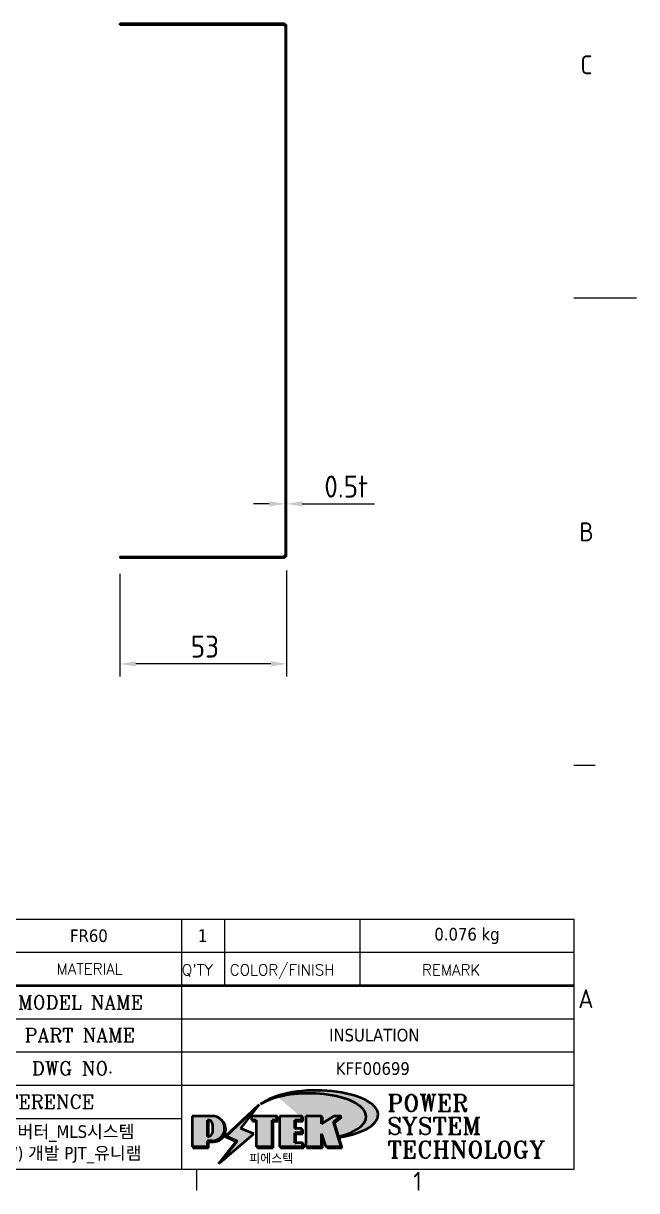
# Model space of a CAD drawing. Header units: millimetres. Extents: x 0 to 840, y 0 to 594.
# Drawn here: x 644.9 to 840, y 13.2 to 384.4 of the extents above; entities that cross this region are included whole.
import ezdxf
from ezdxf.enums import TextEntityAlignment as Align

# ---------------------------------------------------------------- set-up
doc = ezdxf.new("R2010")
doc.units = ezdxf.units.MM
doc.header["$LTSCALE"] = 2
doc.linetypes.add('DASHED', pattern=[0.2067, 0.1654, -0.0413])
doc.layers.get('0').update_dxf_attribs({"color": 3, "lineweight": 25})
for name, color, linetype, lineweight in [('가려진 것(ISO)', 2, 'DASHED', 18), ('가시적인 것(ISO)', 3, 'Continuous', 40), ('경계(ISO)', 7, 'Continuous', 25), ('제목(ISO)', 5, 'Continuous', 50), ('치수(ISO)', 2, 'Continuous', 25), ('해치(ISO)', 7, 'Continuous', 18)]:
    doc.layers.add(name, color=color, linetype=linetype, lineweight=lineweight)
doc.styles.add('HAN_291', font='')
doc.styles.add('HAN_370', font='', dxfattribs={"width": 2})
doc.styles.add('RC_284', font='ROMANC.shx')
doc.styles.add('RC_287', font='ROMANC.shx')
doc.styles.add('RC_292', font='ROMANC.shx')
doc.styles.add('ROMANT_294', font='romant.shx')
doc.styles.add('문자 텍스트_PSTEK_POSCO', font='isocp.shx')
doc.styles.add('치수 텍스트_PSTEK_POSCO', font='isocp.shx')
doc.styles.add('텍스트 스타일198', font='tahoma.ttf')
doc.styles.add('텍스트 스타일333', font='ROMANC.shx', dxfattribs={"width": 0.800000011920929})
doc.styles.get('HAN_291').set_extended_font_data('GulimChe')
doc.styles.get('HAN_370').set_extended_font_data('GulimChe')
doc.dimstyles.new('치수_PSTEK_POSCO', dxfattribs={"dimscale": 2, "dimtxt": 3.5, "dimasz": 2.5, "dimexe": 2, "dimexo": 2.5, "dimgap": 1, "dimtad": 1, "dimrnd": 1e-08, "dimdsep": 46, "dimtxsty": '치수 텍스트_PSTEK_POSCO', "dimcen": 0.09, "dimdle": 10, "dimclrd": 7, "dimclre": 7, "dimclrt": 2, "dimadec": 1, "dimazin": 2, "dimtfac": 1, "dimtmove": 0, "dimatfit": 3, "dimfxl": 0, "dimtolj": 1, "dimlwd": -1, "dimlwe": -1, "dimarcsym": 0})

# ---------------------------------------------------------------- blocks, each defined once
blk = doc.blocks.new('경계 Default Border')
at = {"layer": '경계(ISO)'}
for p, q in [((410, 74.25000190734863), (413.4000015258789, 74.25000190734863)), ((350, 10), (350, 6.599999666213989))]:
    blk.add_line(p, q, dxfattribs=at)
at = {"layer": '경계(ISO)', "flags": 128}
blk.add_lwpolyline([(420, 148.5000038146973), (410, 148.5000038146973)], dxfattribs=at)
at = {"layer": '경계(ISO)', "color": 2, "char_height": 3.00000011920929, "attachment_point": 7, "style": '문자 텍스트_PSTEK_POSCO'}
for s, insert in [('C', (411.0445395201643, 184.0963944559917)), ('B', (410.878270202895, 109.8463944559917)), ('A', (410.7144008173592, 35.61784856929444)), ('1', (384.4860661041481, 6.59999988079071))]:
    blk.add_mtext(s, dxfattribs=dict(at, insert=insert))
blk = doc.blocks.new('제목 블록 PSTEK')
for color, points in [(252, [(317.2195697678507, 17.0593801673321), (322.0326348870767, 21.62682475217465), (322.2781991042243, 21.94392121864296), (317.0471853425802, 16.97985676345368), (318.7512090904202, 16.1899260703855), (316.0018030350395, 12.71868385740789), (316.3356552234328, 13.00206718743325), (318.9235935156908, 16.2694494742633)]), (5, [(321.6183518841322, 17.4193704504104), (319.5281351041078, 18.24969419629727), (322.4505835294948, 22.02344462252142), (317.2195697678507, 17.0593801673321), (318.9235935156908, 16.2694494742633), (316.1741874603099, 12.79820726128571)]), (1, [(324.4839107253602, 19.60711530335299), (325.2419748254881, 19.60711530335299), (325.2419748254881, 20.25857663940324), (321.2266040451076, 20.25857663940324), (321.2266040451076, 19.60711530335299), (321.9846681452406, 19.60711530335299), (321.9846681452406, 15.3430047401139), (324.4839107253602, 15.3430047401139)]), (252, [(321.9846681452406, 19.60711530335299), (321.4042753185749, 19.60711530335299), (321.4042753185749, 19.45905590879572), (321.9846681452406, 19.45905590879572)]), (252, [(324.6615819988275, 19.45905590879572), (325.4196460989604, 19.45905590879572), (325.4196460989604, 20.11051724484596), (325.2419748254881, 20.11051724484596), (325.2419748254881, 19.60711530335299), (324.4839107253602, 19.60711530335299), (324.4839107253602, 15.3430047401139), (322.1623394187076, 15.3430047401139), (322.1623394187076, 15.19494534555726), (324.6615819988275, 15.19494534555726)]), (1, [(329.2277337269622, 20.25857663940324), (325.65654113025, 20.25857663940324), (325.65654113025, 15.3430047401139), (329.3580259941756, 15.3430047401139), (329.3580259941756, 15.9944660761648), (328.1137701654877, 15.9944660761648), (328.1137701654877, 17.56360607323003), (329.2277337269622, 17.56360607323003), (329.2277337269622, 18.25543873810179), (328.1137701654877, 18.25543873810179), (328.1137701654877, 19.60711530335299), (329.2277337269622, 19.60711530335299)]), (252, [(328.2914414389548, 19.45905590879572), (329.4054050004294, 19.45905590879572), (329.4054050004294, 20.11051724484596), (329.2277337269622, 20.11051724484596), (329.2277337269622, 19.60711530335299), (328.1137701654877, 19.60711530335299), (328.1137701654877, 18.25543873810179), (328.2914414389548, 18.25543873810179)]), (1, [(332.3312149849806, 20.25857663940324), (329.8592894925411, 20.25857663940324), (329.8592894925411, 15.3430047401139), (332.3312149849806, 15.3430047401139), (332.3312149849806, 17.4318630164523), (333.0701931098801, 15.3430047401139), (335.4855464857051, 15.3430047401139), (334.2514536401189, 19.30614745124769), (335.4379594596742, 20.25857663940324), (334.3071782107978, 20.25857663940324), (332.3312149849806, 18.99741471888304)]), (252, [(332.5088862584528, 20.1105172448466), (332.3312149849806, 20.1105172448466), (332.3312149849806, 18.99741471888368), (332.5088862584528, 19.11081371413894)]), (252, [(335.6156307331414, 20.11051724484596), (335.2535118015555, 20.11051724484596), (334.2514536401189, 19.30614745124769), (335.4855464857051, 15.3430047401139), (333.1954852176545, 15.3430047401139), (333.2478643833523, 15.19494534555726), (335.6632177591723, 15.19494534555726), (334.4291249135862, 19.15808805669106)]), (252, [(328.2914414389548, 17.41554667867274), (329.4054050004294, 17.41554667867274), (329.4054050004294, 18.10737934354514), (329.2277337269622, 18.10737934354514), (329.2277337269622, 17.56360607323003), (328.1137701654877, 17.56360607323003), (328.1137701654877, 15.9944660761648), (328.2914414389548, 15.9944660761648)]), (252, [(332.5088862584528, 16.92964231796647), (332.3312149849806, 17.43186301645164), (332.3312149849806, 15.3430047401139), (330.0369607660135, 15.3430047401139), (330.0369607660135, 15.19494534555726), (332.5088862584528, 15.19494534555726)]), (252, [(329.5356972676428, 15.8464066816075), (329.3580259941756, 15.8464066816075), (329.3580259941756, 15.3430047401139), (325.8342124037171, 15.3430047401139), (325.8342124037171, 15.19494534555726), (329.5356972676428, 15.19494534555726)])]:
    blk.add_hatch(color=color).paths.add_polyline_path(points)
h = blk.add_hatch(color=1)
edge = h.paths.add_edge_path(flags=0)
edge.add_line((314.2242174273352, 19.60711530335299), (314.2242174273352, 17.00126995915134))
edge.add_line((314.2242174273352, 17.00126995915134), (314.3485873187598, 17.00126995915134))
edge.add_arc((314.3485873187598, 17.6527312952023), 0.6514613360509371, 270, 360)
edge.add_line((315.0000486548106, 17.6527312952023), (315.0000486548106, 18.95565396730211))
edge.add_arc((314.3485873187598, 18.95565396730212), 0.6514613360508712, 0, 90)
edge.add_line((314.3485873187598, 19.60711530335299), (314.2242174273352, 19.60711530335299))
edge = h.paths.add_edge_path()
edge.add_arc((314.9847713324306, 18.28938669179658), 1.969189947606664, 269.9999999999959, 450)
edge.add_line((314.9847713324306, 20.25857663940318), (311.7664314776902, 20.25857663940324))
edge.add_line((311.7664314776902, 20.25857663940324), (311.7664314776902, 15.3430047401139))
edge.add_line((311.7664314776902, 15.3430047401139), (314.2242174273352, 15.3430047401139))
edge.add_line((314.2242174273352, 15.3430047401139), (314.2242174273352, 16.32019674418991))
edge.add_line((314.2242174273352, 16.32019674418991), (314.9847713324307, 16.32019674418991))
h = blk.add_hatch(color=252)
edge = h.paths.add_edge_path()
edge.add_arc((314.9847713324309, 18.28938669179657), 1.969189947606666, 270, 406.8278729790604)
edge.add_arc((315.1624426058984, 18.1413272972396), 1.969189947606962, -90, 53.560984836317004, ccw=False)
edge.add_line((315.1624426058984, 16.17213734963263), (314.4018887008024, 16.17213734963263))
edge.add_line((314.4018887008024, 16.17213734963263), (314.4018887008024, 15.19494534555726))
edge.add_line((314.4018887008024, 15.19494534555726), (311.9441027511573, 15.19494534555726))
edge.add_line((311.9441027511573, 15.19494534555726), (311.9441027511573, 15.3430047401139))
edge.add_line((311.9441027511573, 15.3430047401139), (314.2242174273352, 15.3430047401139))
edge.add_line((314.2242174273352, 15.3430047401139), (314.2242174273352, 16.32019674418991))
edge.add_line((314.2242174273352, 16.32019674418991), (314.9847713324309, 16.32019674418991))
h = blk.add_hatch(color=252)
edge = h.paths.add_edge_path()
edge.add_line((314.4018887008024, 19.45905590879572), (314.5262585922315, 19.45905590879572))
edge.add_arc((314.5262585922314, 18.80759457274939), 0.6514613360463194, 60.4189348879147, 90.00000000000318, ccw=False)
edge.add_arc((314.3485873187602, 18.95565396730057), 0.6514613360524251, 39.96992292766206, 90.00000000009999)
edge.add_line((314.3485873187591, 19.60711530335307), (314.2242174273352, 19.60711530335298))
edge.add_line((314.2242174273352, 19.60711530335299), (314.2242174273352, 17.00126995915134))
edge.add_line((314.2242174273352, 17.00126995915134), (314.3485873187591, 17.00126995915134))
edge.add_arc((314.3485873187568, 17.652731295233), 0.6514613360816299, 270.0000000002, 274.6930825552478)
edge.add_line((314.4018887008024, 17.0034541317032), (314.4018887008024, 19.45905590879572))
at = {"layer": '해치(ISO)'}
h = blk.add_hatch(color=140, dxfattribs=at)
edge = h.paths.add_edge_path()
edge.add_ellipse((330.3660919371412, 20.15576403068321), major_axis=(9.100907360794343, 0), ratio=0.4069904968023172, start_angle=301.3098473703837, end_angle=507.7436900681698)
edge.add_ellipse((331.5340919371412, 20.4634168429492), major_axis=(-9.82350664112931, 0), ratio=0.3942600559756514, start_angle=111.51207141178469, end_angle=334.47025347086895, ccw=False)
edge.add_line((335.1363447531188, 16.8601935978785), (335.0955236905705, 16.99119398620872))
at = {"color": 180}
for p, q in [((182.475792979055, 11.79100474011392), (182.4757929790549, 51.56524660363496)), ((182.4757929790549, 51.56524660363496), (372.4757929537551, 51.56524660363496)), ((189.2651435055721, 51.56524660363496), (189.2651435055722, 41.00524660363494)), ((215.2152739891528, 41.00524660363494), (215.2152739891528, 51.56524660363496)), ((280.8758854511282, 51.56524660363496), (280.8758854511282, 41.00524660363494)), ((310.0881549537552, 51.56524660363496), (310.0881549537553, 41.00524660363494)), ((316.9044520275131, 51.56524660363496), (316.9044520275127, 41.00524660363494)), ((338.4566026226726, 51.56524660363496), (338.4566026226727, 41.00524660363494)), ((372.4757929537551, 51.56524660363496), (372.4757929537551, 11.79100474011389)), ((182.475792979055, 46.2852466036349), (372.4757929537551, 46.28524660363492)), ((182.475792979055, 41.00524660363493), (206.451475290024, 41.00524660363493)), ((222.9401812389276, 11.79100474011392), (222.9401812389276, 41.00524660363494)), ((239.4288871878316, 11.79100474011392), (239.4288871878316, 41.00524660363494)), ((255.9175931367356, 11.79100474011392), (255.9175931367356, 41.00524660363494)), ((268.6918866058747, 41.00524660363494), (268.6918866058747, 30.44524660363498)), ((280.8758854511282, 41.00524660363494), (280.8758854511282, 25.16524660363502)), ((310.088154953755, 41.00524660363494), (310.088154953755, 11.79100474011392)), ((182.475792979055, 35.72524660363497), (206.451475290024, 35.72524660363497)), ((198.8621818849491, 12.02524660363491), (198.8621818849491, 35.72524660363497)), ((206.451475290024, 35.72524660363497), (372.4757929537551, 35.72524660363497)), ((182.475792979055, 31.77524660363492), (206.451475290024, 31.77524660363492)), ((255.917593136736, 30.44524660363498), (372.4757929537552, 30.44524660363501)), ((182.475792979055, 27.82524660363487), (206.451475290024, 27.82524660363487)), ((255.9175931367359, 25.16524660363502), (372.4757929537552, 25.165246603635)), ((268.6918866058744, 25.16524660363502), (268.6918866058744, 11.79100474011392)), ((182.475792979055, 23.87524660363505), (206.451475290024, 23.87524660363505)), ((182.475792979055, 19.92524660363478), (206.451475290024, 19.92524660363478)), ((255.9175931367359, 19.88524660363481), (310.0881549537553, 19.88524660363481)), ((206.451475290024, 16.74100474011396), (255.9175931367359, 16.74100474011396)), ((182.475792979055, 15.97524660363496), (206.451475290024, 15.97524660363496)), ((182.475792979055, 11.79100474011392), (372.4757929537551, 11.79100474011389))]:
    blk.add_line(p, q, dxfattribs=at)
at = {"color": 7, "lineweight": 50}
for p, q in [((206.4514752900237, 11.79100474011392), (206.4514752900237, 41.00524660363494)), ((206.451475290024, 41.00524660363494), (372.4757929537551, 41.00524660363496))]:
    blk.add_line(p, q, dxfattribs=at)
at = {"color": 7}
for p, q in [((322.2781991042243, 21.94392121864296), (317.0471853425802, 16.97985676345368)), ((322.4505835294948, 22.02344462252142), (317.2195697678507, 17.0593801673321)), ((317.2195697678507, 17.0593801673321), (322.0326348870767, 21.62682475217465)), ((319.5281351041078, 18.24969419629727), (322.4505835294948, 22.02344462252142)), ((322.0326348870767, 21.62682475217465), (322.2781991042243, 21.94392121864296)), ((311.7664314776902, 20.25900474011391), (311.7664314776902, 15.34300474011391)), ((314.9847713324309, 20.25857663940324), (311.7664314776902, 20.25857663940324)), ((314.9847713324309, 20.25857663940324), (311.7664314776902, 20.25857663940324)), ((311.7664314776902, 20.25857663940324), (311.7664314776902, 15.3430047401139)), ((314.2242174273352, 17.00126995915134), (314.2242174273352, 19.60711530335299)), ((314.2242174273352, 19.60711530335299), (314.3485873187591, 19.60711530335299)), ((314.3485873187591, 19.60711530335299), (314.2242174273352, 19.60711530335299)), ((314.2242174273352, 19.60711530335299), (314.2242174273352, 17.00126995915134)), ((314.2242174273352, 17.00126995915134), (314.2242174273352, 19.60711530335299)), ((314.2242174273352, 19.60711530335299), (314.3485873187591, 19.60711530335299)), ((314.4018887008024, 19.45905590879572), (314.5262585922314, 19.45905590879572)), ((314.4018887008024, 17.0034541317032), (314.4018887008024, 19.45905590879572)), ((315.0000486548106, 18.95565396730275), (315.0000486548106, 17.65273129520161)), ((315.0000486548106, 18.95565396730275), (315.0000486548106, 17.65273129520161)), ((325.2419748254881, 20.25857663940324), (321.2266040451076, 20.25857663940324)), ((321.2266040451076, 20.25857663940324), (321.2266040451076, 19.60711530335299)), ((325.2419748254881, 20.25857663940324), (321.2266040451076, 20.25857663940324)), ((321.2266040451076, 20.25857663940324), (321.2266040451076, 19.60711530335299)), ((321.2266040451076, 19.60711530335299), (321.9846681452406, 19.60711530335299)), ((321.2266040451076, 19.60711530335299), (321.9846681452406, 19.60711530335299)), ((321.4042753185749, 19.60711530335299), (321.4042753185749, 19.45905590879572)), ((321.9846681452406, 19.60711530335299), (321.4042753185749, 19.60711530335299)), ((321.4042753185749, 19.45905590879572), (321.9846681452406, 19.45905590879572)), ((321.9846681452406, 19.60711530335299), (321.9846681452406, 15.3430047401139)), ((321.9846681452406, 19.45905590879572), (321.9846681452406, 19.60711530335299)), ((321.9846681452406, 19.60711530335299), (321.9846681452406, 15.3430047401139)), ((324.4839107253602, 19.60711530335299), (325.2419748254881, 19.60711530335299)), ((324.4839107253602, 15.3430047401139), (324.4839107253602, 19.60711530335299)), ((325.2419748254881, 19.60711530335299), (324.4839107253602, 19.60711530335299)), ((324.4839107253602, 19.60711530335299), (324.4839107253602, 15.3430047401139)), ((324.4839107253602, 19.60711530335299), (325.2419748254881, 19.60711530335299)), ((324.4839107253602, 15.3430047401139), (324.4839107253602, 19.60711530335299)), ((324.6615819988275, 19.45905590879572), (325.4196460989604, 19.45905590879572)), ((324.6615819988275, 15.19494534555726), (324.6615819988275, 19.45905590879572)), ((325.2419748254881, 19.60711530335299), (325.2419748254881, 20.25857663940324)), ((325.2419748254881, 19.60711530335299), (325.2419748254881, 20.25857663940324)), ((325.4196460989604, 20.11051724484596), (325.2419748254881, 20.11051724484596)), ((325.2419748254881, 20.11051724484596), (325.2419748254881, 19.60711530335299)), ((325.4196460989604, 19.45905590879572), (325.4196460989604, 20.11051724484596)), ((329.2277337269622, 20.25857663940324), (325.65654113025, 20.25857663940324)), ((325.65654113025, 20.25857663940324), (325.65654113025, 15.3430047401139)), ((325.65654113025, 20.25857663940324), (325.65654113025, 15.3430047401139)), ((329.2277337269622, 20.25857663940324), (325.65654113025, 20.25857663940324)), ((328.1137701654877, 18.25543873810179), (328.1137701654877, 19.60711530335299)), ((328.1137701654877, 19.60711530335299), (329.2277337269622, 19.60711530335299)), ((329.2277337269622, 19.60711530335299), (328.1137701654877, 19.60711530335299)), ((328.1137701654877, 19.60711530335299), (328.1137701654877, 18.25543873810179)), ((328.1137701654877, 18.25543873810179), (328.1137701654877, 19.60711530335299)), ((328.1137701654877, 19.60711530335299), (329.2277337269622, 19.60711530335299)), ((328.2914414389548, 18.25543873810179), (328.2914414389548, 19.45905590879572)), ((328.2914414389548, 19.45905590879572), (329.4054050004294, 19.45905590879572)), ((329.2277337269622, 19.60711530335299), (329.2277337269622, 20.25857663940324)), ((329.2277337269622, 19.60711530335299), (329.2277337269622, 20.25857663940324)), ((329.4054050004294, 20.11051724484596), (329.2277337269622, 20.11051724484596)), ((329.2277337269622, 20.11051724484596), (329.2277337269622, 19.60711530335299)), ((329.4054050004294, 19.45905590879572), (329.4054050004294, 20.11051724484596)), ((332.3312149849806, 20.25857663940324), (329.8592894925411, 20.25857663940324)), ((329.8592894925411, 20.25857663940324), (329.8592894925411, 15.3430047401139)), ((329.8592894925411, 20.25857663940324), (329.8592894925411, 15.3430047401139)), ((332.3312149849806, 20.25857663940324), (329.8592894925411, 20.25857663940324)), ((334.3071782107978, 20.25857663940324), (332.3312149849806, 18.99741471888304)), ((332.3312149849806, 18.99741471888304), (332.3312149849806, 20.25857663940324)), ((334.3071782107978, 20.25857663940324), (332.3312149849806, 18.99741471888304)), ((332.3312149849806, 18.99741471888304), (332.3312149849806, 20.25857663940324)), ((332.5088862584528, 20.1105172448466), (332.3312149849806, 20.1105172448466)), ((332.3312149849806, 20.1105172448466), (332.3312149849806, 18.99741471888368)), ((332.3312149849806, 18.99741471888368), (332.5088862584528, 19.11081371413894)), ((332.5088862584528, 19.11081371413894), (332.5088862584528, 20.1105172448466)), ((334.2514536401189, 19.30614745124769), (335.4379594596742, 20.25857663940324)), ((334.2514536401189, 19.30614745124769), (335.4379594596742, 20.25857663940324)), ((335.2535118015555, 20.11051724484596), (334.2514536401189, 19.30614745124769)), ((335.4855464857051, 15.3430047401139), (334.2514536401189, 19.30614745124769)), ((334.2514536401189, 19.30614745124769), (335.4855464857051, 15.3430047401139)), ((335.4855464857051, 15.3430047401139), (334.2514536401189, 19.30614745124769)), ((335.4379594596742, 20.25857663940324), (334.3071782107978, 20.25857663940324)), ((335.4379594596742, 20.25857663940324), (334.3071782107978, 20.25857663940324)), ((334.4291249135862, 19.15808805669104), (335.6156307331414, 20.11051724484596)), ((335.6632177591723, 15.19494534555726), (334.4291249135862, 19.15808805669104)), ((335.6156307331414, 20.11051724484596), (335.2535118015555, 20.11051724484596)), ((314.3485873187591, 17.00126995915134), (314.2242174273352, 17.00126995915134)), ((314.2242174273352, 17.00126995915134), (314.3485873187591, 17.00126995915134)), ((314.3485873187591, 17.00126995915134), (314.2242174273352, 17.00126995915134)), ((316.1741874603099, 12.79820726128571), (321.6183518841322, 17.4193704504104)), ((317.0471853425802, 16.97985676345368), (318.7512090904202, 16.1899260703855)), ((318.9235935156908, 16.2694494742633), (317.2195697678507, 17.0593801673321)), ((317.2195697678507, 17.0593801673321), (318.9235935156908, 16.2694494742633)), ((321.6183518841322, 17.4193704504104), (319.5281351041078, 18.24969419629727)), ((329.2277337269622, 18.25543873810179), (328.1137701654877, 18.25543873810179)), ((328.1137701654877, 18.25543873810179), (328.2914414389548, 18.25543873810179)), ((329.2277337269622, 18.25543873810179), (328.1137701654877, 18.25543873810179)), ((328.1137701654877, 17.56360607323003), (329.2277337269622, 17.56360607323003)), ((328.1137701654877, 15.9944660761648), (328.1137701654877, 17.56360607323003)), ((329.2277337269622, 17.56360607323003), (328.1137701654877, 17.56360607323003)), ((328.1137701654877, 17.56360607323003), (328.1137701654877, 15.9944660761648)), ((328.1137701654877, 17.56360607323003), (329.2277337269622, 17.56360607323003)), ((328.1137701654877, 15.9944660761648), (328.1137701654877, 17.56360607323003)), ((328.2914414389548, 15.9944660761648), (328.2914414389548, 17.41554667867274)), ((328.2914414389548, 17.41554667867274), (329.4054050004294, 17.41554667867274)), ((329.2277337269622, 17.56360607323003), (329.2277337269622, 18.25543873810179)), ((329.2277337269622, 17.56360607323003), (329.2277337269622, 18.25543873810179)), ((329.4054050004294, 18.10737934354514), (329.2277337269622, 18.10737934354514)), ((329.2277337269622, 18.10737934354514), (329.2277337269622, 17.56360607323003)), ((329.4054050004294, 17.41554667867274), (329.4054050004294, 18.10737934354514)), ((332.3312149849806, 17.4318630164523), (333.0701931098801, 15.3430047401139)), ((332.3312149849806, 15.3430047401139), (332.3312149849806, 17.4318630164523)), ((332.5088862584528, 16.92964231796647), (332.3312149849806, 17.43186301645164)), ((332.3312149849806, 17.43186301645164), (332.3312149849806, 15.3430047401139)), ((332.3312149849806, 17.4318630164523), (333.0701931098801, 15.3430047401139)), ((332.3312149849806, 15.3430047401139), (332.3312149849806, 17.4318630164523)), ((332.5088862584528, 15.19494534555726), (332.5088862584528, 16.92964231796647)), ((345.0447381189468, 17.50375595811051), (344.9867755289346, 17.689895936919)), ((311.7664314776902, 15.3430047401139), (314.2242174273352, 15.3430047401139)), ((311.7664314776902, 15.3430047401139), (314.2242174273352, 15.3430047401139)), ((314.2242174273352, 15.3430047401139), (311.9441027511573, 15.3430047401139)), ((311.9441027511573, 15.3430047401139), (311.9441027511573, 15.19494534555726)), ((311.9441027511573, 15.19494534555726), (314.4018887008024, 15.19494534555726)), ((314.2242174273352, 16.32019674418991), (314.9847713324309, 16.32019674418991)), ((314.2242174273352, 15.3430047401139), (314.2242174273352, 16.32019674418991)), ((314.9847713324309, 16.32019674418991), (314.2242174273352, 16.32019674418991)), ((314.2242174273352, 16.32019674418991), (314.2242174273352, 15.3430047401139)), ((314.2242174273352, 16.32019674418991), (314.9847713324309, 16.32019674418991)), ((314.2242174273352, 15.3430047401139), (314.2242174273352, 16.32019674418991)), ((314.4018887008024, 16.17213734963263), (315.162442605898, 16.17213734963263)), ((314.4018887008024, 15.19494534555726), (314.4018887008024, 16.17213734963263)), ((318.7512090904202, 16.1899260703855), (316.0018030350395, 12.71868385740789)), ((318.9235935156908, 16.2694494742633), (316.1741874603099, 12.79820726128571)), ((316.3356552234328, 13.00206718743325), (318.9235935156908, 16.2694494742633)), ((321.9846681452406, 15.3430047401139), (324.4839107253602, 15.3430047401139)), ((321.9846681452406, 15.3430047401139), (324.4839107253602, 15.3430047401139)), ((324.4839107253602, 15.3430047401139), (322.1623394187076, 15.3430047401139)), ((322.1623394187076, 15.3430047401139), (322.1623394187076, 15.19494534555726)), ((322.1623394187076, 15.19494534555726), (324.6615819988275, 15.19494534555726)), ((325.65654113025, 15.3430047401139), (329.3580259941756, 15.3430047401139)), ((325.65654113025, 15.3430047401139), (329.3580259941756, 15.3430047401139)), ((329.3580259941756, 15.3430047401139), (325.8342124037171, 15.3430047401139)), ((325.8342124037171, 15.3430047401139), (325.8342124037171, 15.19494534555726)), ((325.8342124037171, 15.19494534555726), (329.5356972676428, 15.19494534555726)), ((329.3580259941756, 15.9944660761648), (328.1137701654877, 15.9944660761648)), ((328.1137701654877, 15.9944660761648), (328.2914414389548, 15.9944660761648)), ((329.3580259941756, 15.9944660761648), (328.1137701654877, 15.9944660761648)), ((329.3580259941756, 15.3430047401139), (329.3580259941756, 15.9944660761648)), ((329.3580259941756, 15.3430047401139), (329.3580259941756, 15.9944660761648)), ((329.5356972676428, 15.8464066816075), (329.3580259941756, 15.8464066816075)), ((329.3580259941756, 15.8464066816075), (329.3580259941756, 15.3430047401139)), ((329.5356972676428, 15.19494534555726), (329.5356972676428, 15.8464066816075)), ((329.8592894925411, 15.3430047401139), (332.3312149849806, 15.3430047401139)), ((329.8592894925411, 15.3430047401139), (332.3312149849806, 15.3430047401139)), ((332.3312149849806, 15.3430047401139), (330.0369607660135, 15.3430047401139)), ((330.0369607660135, 15.3430047401139), (330.0369607660135, 15.19494534555726)), ((330.0369607660135, 15.19494534555726), (332.5088862584528, 15.19494534555726)), ((333.0701931098801, 15.3430047401139), (335.4855464857051, 15.3430047401139)), ((333.0701931098801, 15.3430047401139), (335.4855464857051, 15.3430047401139)), ((335.4855464857051, 15.3430047401139), (333.1954852176545, 15.3430047401139)), ((333.1954852176545, 15.3430047401139), (333.2478643833523, 15.19494534555726)), ((333.2478643833523, 15.19494534555726), (335.6632177591723, 15.19494534555726)), ((316.0018030350395, 12.71868385740789), (316.3356552234328, 13.00206718743325))]:
    blk.add_line(p, q, dxfattribs=at)
at = {"color": 5}
for p, q in [((322.4505835294948, 22.02344462252142), (317.2195697678507, 17.0593801673321)), ((319.5281351041078, 18.24969419629727), (322.4505835294948, 22.02344462252142)), ((316.1741874603099, 12.79820726128571), (321.6183518841322, 17.4193704504104)), ((317.2195697678507, 17.0593801673321), (318.9235935156908, 16.2694494742633)), ((321.6183518841322, 17.4193704504104), (319.5281351041078, 18.24969419629727)), ((318.9235935156908, 16.2694494742633), (316.1741874603099, 12.79820726128571))]:
    blk.add_line(p, q, dxfattribs=at)
at = {"color": 1}
for p, q in [((314.9847713324309, 20.25857663940324), (311.7664314776902, 20.25857663940324)), ((311.7664314776902, 20.25857663940324), (311.7664314776902, 15.3430047401139)), ((314.2242174273352, 17.00126995915134), (314.2242174273352, 19.60711530335299)), ((314.2242174273352, 19.60711530335299), (314.3485873187591, 19.60711530335299)), ((315.0000486548106, 18.95565396730275), (315.0000486548106, 17.65273129520161)), ((325.2419748254881, 20.25857663940324), (321.2266040451076, 20.25857663940324)), ((321.2266040451076, 20.25857663940324), (321.2266040451076, 19.60711530335299)), ((321.2266040451076, 19.60711530335299), (321.9846681452406, 19.60711530335299)), ((321.9846681452406, 19.60711530335299), (321.9846681452406, 15.3430047401139)), ((324.4839107253602, 19.60711530335299), (325.2419748254881, 19.60711530335299)), ((324.4839107253602, 15.3430047401139), (324.4839107253602, 19.60711530335299)), ((325.2419748254881, 19.60711530335299), (325.2419748254881, 20.25857663940324)), ((329.2277337269622, 20.25857663940324), (325.65654113025, 20.25857663940324)), ((325.65654113025, 20.25857663940324), (325.65654113025, 15.3430047401139)), ((328.1137701654877, 18.25543873810179), (328.1137701654877, 19.60711530335299)), ((328.1137701654877, 19.60711530335299), (329.2277337269622, 19.60711530335299)), ((329.2277337269622, 19.60711530335299), (329.2277337269622, 20.25857663940324)), ((332.3312149849806, 20.25857663940324), (329.8592894925411, 20.25857663940324)), ((329.8592894925411, 20.25857663940324), (329.8592894925411, 15.3430047401139)), ((334.3071782107978, 20.25857663940324), (332.3312149849806, 18.99741471888304)), ((332.3312149849806, 18.99741471888304), (332.3312149849806, 20.25857663940324)), ((334.2514536401189, 19.30614745124769), (335.4379594596742, 20.25857663940324)), ((335.4855464857051, 15.3430047401139), (334.2514536401189, 19.30614745124769)), ((335.4379594596742, 20.25857663940324), (334.3071782107978, 20.25857663940324)), ((314.3485873187591, 17.00126995915134), (314.2242174273352, 17.00126995915134)), ((329.2277337269622, 18.25543873810179), (328.1137701654877, 18.25543873810179)), ((328.1137701654877, 17.56360607323003), (329.2277337269622, 17.56360607323003)), ((328.1137701654877, 15.9944660761648), (328.1137701654877, 17.56360607323003)), ((329.2277337269622, 17.56360607323003), (329.2277337269622, 18.25543873810179)), ((332.3312149849806, 17.4318630164523), (333.0701931098801, 15.3430047401139)), ((332.3312149849806, 15.3430047401139), (332.3312149849806, 17.4318630164523)), ((311.7664314776902, 15.3430047401139), (314.2242174273352, 15.3430047401139)), ((314.2242174273352, 16.32019674418991), (314.9847713324309, 16.32019674418991)), ((314.2242174273352, 15.3430047401139), (314.2242174273352, 16.32019674418991)), ((321.9846681452406, 15.3430047401139), (324.4839107253602, 15.3430047401139)), ((325.65654113025, 15.3430047401139), (329.3580259941756, 15.3430047401139)), ((329.3580259941756, 15.9944660761648), (328.1137701654877, 15.9944660761648)), ((329.3580259941756, 15.3430047401139), (329.3580259941756, 15.9944660761648)), ((329.8592894925411, 15.3430047401139), (332.3312149849806, 15.3430047401139)), ((333.0701931098801, 15.3430047401139), (335.4855464857051, 15.3430047401139))]:
    blk.add_line(p, q, dxfattribs=at)
at = {"color": 7}
for centre, radius, start, end in [((314.3485873187598, 18.95565396730211), 0.6514613360508712, 0, 90), ((314.3485873187602, 18.95565396730057), 0.6514613360524251, 39.96992292766117, 90), ((314.3485873187598, 18.95565396730212), 0.6514613360508712, 0, 90), ((314.5262585922314, 18.80759457274939), 0.6514613360463193, 60.41893488791137, 90), ((314.9847713324309, 18.28938669179658), 1.969189947606665, 270, 90), ((314.9847713324309, 18.28938669179658), 1.969189947606665, 270, 90), ((314.9847713324307, 18.2893866917965), 1.969189947606594, 270, 46.82787297909833), ((315.1624426058984, 18.1413272972396), 1.969189947606961, 270, 53.56098483636067), ((314.3485873187597, 17.65273129520228), 0.6514613360509381, 270, 0), ((314.3485873187598, 17.6527312952023), 0.6514613360509381, 270, 0), ((314.3485873187568, 17.652731295233), 0.6514613360816299, 270, 274.6930825552478)]:
    blk.add_arc(centre, radius, start, end, dxfattribs=at)
at = {"color": 1}
for centre, radius, start, end in [((314.3485873187598, 18.95565396730211), 0.6514613360508712, 0, 90), ((314.9847713324309, 18.28938669179657), 1.969189947606665, 270, 90), ((314.3485873187598, 17.6527312952023), 0.6514613360509381, 270, 0)]:
    blk.add_arc(centre, radius, start, end, dxfattribs=at)
at = {"layer": '제목(ISO)', "lineweight": 18}
blk.add_line((182.475792979055, 35.72500474011393), (182.475792979055, 11.79100474011392), dxfattribs=at)
at = {"layer": '제목(ISO)'}
for p, q in [((322.2781991042243, 21.94392121864296), (317.0471853425802, 16.97985676345368)), ((322.4505835294948, 22.02344462252142), (317.2195697678507, 17.0593801673321)), ((317.2195697678507, 17.0593801673321), (322.0326348870767, 21.62682475217465)), ((319.5281351041078, 18.24969419629727), (322.4505835294948, 22.02344462252142)), ((322.0326348870767, 21.62682475217465), (322.2781991042243, 21.94392121864296)), ((314.9847713324306, 20.25857663940324), (311.7664314776902, 20.25857663940324)), ((311.7664314776902, 20.25857663940324), (311.7664314776902, 15.3430047401139)), ((314.2242174273352, 17.00126995915134), (314.2242174273352, 19.60711530335299)), ((314.2242174273352, 19.60711530335299), (314.3485873187598, 19.60711530335299)), ((314.3485873187591, 19.60711530335299), (314.2242174273352, 19.60711530335299)), ((314.2242174273352, 19.60711530335299), (314.2242174273352, 17.00126995915134)), ((314.4018887008024, 19.45905590879572), (314.5262585922314, 19.45905590879572)), ((314.4018887008024, 17.0034541317032), (314.4018887008024, 19.45905590879572)), ((315.0000486548106, 18.95565396730211), (315.0000486548106, 17.6527312952023)), ((325.2419748254881, 20.25857663940324), (321.2266040451076, 20.25857663940324)), ((321.2266040451076, 20.25857663940324), (321.2266040451076, 19.60711530335299)), ((321.2266040451076, 19.60711530335299), (321.9846681452406, 19.60711530335299)), ((321.9846681452406, 19.60711530335299), (321.4042753185749, 19.60711530335299)), ((321.4042753185749, 19.60711530335299), (321.4042753185749, 19.45905590879572)), ((321.4042753185749, 19.45905590879572), (321.9846681452406, 19.45905590879572)), ((321.9846681452406, 19.60711530335299), (321.9846681452406, 15.3430047401139)), ((321.9846681452406, 19.45905590879572), (321.9846681452406, 19.60711530335299)), ((324.4839107253602, 19.60711530335299), (325.2419748254881, 19.60711530335299)), ((324.4839107253602, 15.3430047401139), (324.4839107253602, 19.60711530335299)), ((325.2419748254881, 19.60711530335299), (324.4839107253602, 19.60711530335299)), ((324.4839107253602, 19.60711530335299), (324.4839107253602, 15.3430047401139)), ((324.6615819988275, 19.45905590879572), (325.4196460989604, 19.45905590879572)), ((324.6615819988275, 15.19494534555726), (324.6615819988275, 19.45905590879572)), ((325.2419748254881, 19.60711530335299), (325.2419748254881, 20.25857663940324)), ((325.4196460989604, 20.11051724484596), (325.2419748254881, 20.11051724484596)), ((325.2419748254881, 20.11051724484596), (325.2419748254881, 19.60711530335299)), ((325.4196460989604, 19.45905590879572), (325.4196460989604, 20.11051724484596)), ((329.2277337269622, 20.25857663940324), (325.65654113025, 20.25857663940324)), ((325.65654113025, 20.25857663940324), (325.65654113025, 15.3430047401139)), ((328.1137701654877, 18.25543873810179), (328.1137701654877, 19.60711530335299)), ((328.1137701654877, 19.60711530335299), (329.2277337269622, 19.60711530335299)), ((329.2277337269622, 19.60711530335299), (328.1137701654877, 19.60711530335299)), ((328.1137701654877, 19.60711530335299), (328.1137701654877, 18.25543873810179)), ((328.2914414389548, 19.45905590879572), (329.4054050004294, 19.45905590879572)), ((328.2914414389548, 18.25543873810179), (328.2914414389548, 19.45905590879572)), ((329.2277337269622, 19.60711530335299), (329.2277337269622, 20.25857663940324)), ((329.4054050004294, 20.11051724484596), (329.2277337269622, 20.11051724484596)), ((329.2277337269622, 20.11051724484596), (329.2277337269622, 19.60711530335299)), ((329.4054050004294, 19.45905590879572), (329.4054050004294, 20.11051724484596)), ((332.3312149849806, 20.25857663940324), (329.8592894925411, 20.25857663940324)), ((329.8592894925411, 20.25857663940324), (329.8592894925411, 15.3430047401139)), ((334.3071782107978, 20.25857663940324), (332.3312149849806, 18.99741471888304)), ((332.3312149849806, 18.99741471888304), (332.3312149849806, 20.25857663940324)), ((332.5088862584528, 20.1105172448466), (332.3312149849806, 20.1105172448466)), ((332.3312149849806, 20.1105172448466), (332.3312149849806, 18.99741471888368)), ((332.3312149849806, 18.99741471888368), (332.5088862584528, 19.11081371413894)), ((332.5088862584528, 19.11081371413894), (332.5088862584528, 20.1105172448466)), ((334.2514536401189, 19.30614745124769), (335.4379594596742, 20.25857663940324)), ((335.2535118015555, 20.11051724484596), (334.2514536401189, 19.30614745124769)), ((335.4855464857051, 15.3430047401139), (334.2514536401189, 19.30614745124769)), ((334.2514536401189, 19.30614745124769), (335.4855464857051, 15.3430047401139)), ((335.4379594596742, 20.25857663940324), (334.3071782107978, 20.25857663940324)), ((334.4291249135862, 19.15808805669106), (335.6156307331414, 20.11051724484596)), ((335.6632177591723, 15.19494534555726), (334.4291249135862, 19.15808805669106)), ((335.6156307331414, 20.11051724484596), (335.2535118015555, 20.11051724484596)), ((314.3485873187598, 17.00126995915134), (314.2242174273352, 17.00126995915134)), ((314.2242174273352, 17.00126995915134), (314.3485873187591, 17.00126995915134)), ((316.1741874603099, 12.79820726128571), (321.6183518841322, 17.4193704504104)), ((317.0471853425802, 16.97985676345368), (318.7512090904202, 16.1899260703855)), ((317.2195697678507, 17.0593801673321), (318.9235935156908, 16.2694494742633)), ((318.9235935156908, 16.2694494742633), (317.2195697678507, 17.0593801673321)), ((321.6183518841322, 17.4193704504104), (319.5281351041078, 18.24969419629727)), ((329.2277337269622, 18.25543873810179), (328.1137701654877, 18.25543873810179)), ((328.1137701654877, 18.25543873810179), (328.2914414389548, 18.25543873810179)), ((328.1137701654877, 15.9944660761648), (328.1137701654877, 17.56360607323003)), ((328.1137701654877, 17.56360607323003), (329.2277337269622, 17.56360607323003)), ((329.2277337269622, 17.56360607323003), (328.1137701654877, 17.56360607323003)), ((328.1137701654877, 17.56360607323003), (328.1137701654877, 15.9944660761648)), ((328.2914414389548, 17.41554667867274), (329.4054050004294, 17.41554667867274)), ((328.2914414389548, 15.9944660761648), (328.2914414389548, 17.41554667867274)), ((329.2277337269622, 17.56360607323003), (329.2277337269622, 18.25543873810179)), ((329.4054050004294, 18.10737934354514), (329.2277337269622, 18.10737934354514)), ((329.2277337269622, 18.10737934354514), (329.2277337269622, 17.56360607323003)), ((329.4054050004294, 17.41554667867274), (329.4054050004294, 18.10737934354514)), ((332.3312149849806, 15.3430047401139), (332.3312149849806, 17.4318630164523)), ((332.3312149849806, 17.4318630164523), (333.0701931098801, 15.3430047401139)), ((332.5088862584528, 16.92964231796647), (332.3312149849806, 17.43186301645164)), ((332.3312149849806, 17.43186301645164), (332.3312149849806, 15.3430047401139)), ((332.5088862584528, 15.19494534555726), (332.5088862584528, 16.92964231796647)), ((311.7664314776902, 15.3430047401139), (314.2242174273352, 15.3430047401139)), ((314.2242174273352, 15.3430047401139), (311.9441027511573, 15.3430047401139)), ((311.9441027511573, 15.3430047401139), (311.9441027511573, 15.19494534555726)), ((311.9441027511573, 15.19494534555726), (314.4018887008024, 15.19494534555726)), ((314.2242174273352, 15.3430047401139), (314.2242174273352, 16.32019674418991)), ((314.2242174273352, 16.32019674418991), (314.9847713324307, 16.32019674418991)), ((314.9847713324309, 16.32019674418991), (314.2242174273352, 16.32019674418991)), ((314.2242174273352, 16.32019674418991), (314.2242174273352, 15.3430047401139)), ((314.4018887008024, 15.19494534555726), (314.4018887008024, 16.17213734963263)), ((314.4018887008024, 16.17213734963263), (315.1624426058984, 16.17213734963263)), ((318.7512090904202, 16.1899260703855), (316.0018030350395, 12.71868385740789)), ((318.9235935156908, 16.2694494742633), (316.1741874603099, 12.79820726128571)), ((316.3356552234328, 13.00206718743325), (318.9235935156908, 16.2694494742633)), ((321.9846681452406, 15.3430047401139), (324.4839107253602, 15.3430047401139)), ((324.4839107253602, 15.3430047401139), (322.1623394187076, 15.3430047401139)), ((322.1623394187076, 15.3430047401139), (322.1623394187076, 15.19494534555726)), ((322.1623394187076, 15.19494534555726), (324.6615819988275, 15.19494534555726)), ((325.65654113025, 15.3430047401139), (329.3580259941756, 15.3430047401139)), ((329.3580259941756, 15.3430047401139), (325.8342124037171, 15.3430047401139)), ((325.8342124037171, 15.3430047401139), (325.8342124037171, 15.19494534555726)), ((325.8342124037171, 15.19494534555726), (329.5356972676428, 15.19494534555726)), ((329.3580259941756, 15.9944660761648), (328.1137701654877, 15.9944660761648)), ((328.1137701654877, 15.9944660761648), (328.2914414389548, 15.9944660761648)), ((329.3580259941756, 15.3430047401139), (329.3580259941756, 15.9944660761648)), ((329.5356972676428, 15.8464066816075), (329.3580259941756, 15.8464066816075)), ((329.3580259941756, 15.8464066816075), (329.3580259941756, 15.3430047401139)), ((329.5356972676428, 15.19494534555726), (329.5356972676428, 15.8464066816075)), ((329.8592894925411, 15.3430047401139), (332.3312149849806, 15.3430047401139)), ((332.3312149849806, 15.3430047401139), (330.0369607660135, 15.3430047401139)), ((330.0369607660135, 15.3430047401139), (330.0369607660135, 15.19494534555726)), ((330.0369607660135, 15.19494534555726), (332.5088862584528, 15.19494534555726)), ((333.0701931098801, 15.3430047401139), (335.4855464857051, 15.3430047401139)), ((335.4855464857051, 15.3430047401139), (333.1954852176545, 15.3430047401139)), ((333.1954852176545, 15.3430047401139), (333.2478643833523, 15.19494534555726)), ((333.2478643833523, 15.19494534555726), (335.6632177591723, 15.19494534555726)), ((316.0018030350395, 12.71868385740789), (316.3356552234328, 13.00206718743325))]:
    blk.add_line(p, q, dxfattribs=at)
at = {"layer": '제목(ISO)', "color": 4}
blk.add_line((335.1363447531188, 16.8601935978785), (335.0955236905705, 16.99119398620872), dxfattribs=at)
at = {"layer": '제목(ISO)'}
for centre, radius, start, end in [((314.3485873187598, 18.95565396730212), 0.6514613360508712, 0, 90), ((314.3485873187602, 18.95565396730057), 0.6514613360524251, 39.96992292766117, 90), ((314.5262585922314, 18.80759457274939), 0.6514613360463193, 60.41893488791137, 90), ((314.9847713324306, 18.28938669179658), 1.969189947606664, 46.82787297909431, 90), ((314.9847713324307, 18.2893866917965), 1.969189947606594, 270, 46.82787297909833), ((314.9847713324309, 18.28938669179657), 1.969189947606666, 270, 46.8278729790603), ((315.1624426058984, 18.1413272972396), 1.969189947606962, 270, 53.56098483631701), ((314.3485873187598, 17.6527312952023), 0.6514613360509371, 270, 0), ((314.3485873187568, 17.652731295233), 0.6514613360816299, 270, 274.6930825552478)]:
    blk.add_arc(centre, radius, start, end, dxfattribs=at)
at = {"layer": '제목(ISO)', "color": 4}
for centre, major_axis, ratio, start_param, end_param in [((331.5340919371412, 20.4634168429492), (9.82350664112931, 0), 0.3942600559756514, 5.087845455444478, 8.97919982663645), ((330.3660919371412, 20.15576403068321), (9.100907360794343, 0), 0.4069904968023172, 5.258848905294775, 8.861799147915196)]:
    blk.add_ellipse(centre, major_axis=major_axis, ratio=ratio, start_param=start_param, end_param=end_param, dxfattribs=at)
at = {"color": 2}
for s, height, style, p in [('COLOR/FINISH', 1.742399930953979, 'RC_284', (317.7725341324144, 42.62317362549192)), ('NO', 1.742399930953979, 'RC_284', (184.135398793432, 42.62317362549192)), ('PART NO', 1.742399930953979, 'RC_284', (195.3359407378685, 42.62317362549192)), ('DESCRIPTION', 1.742399930953979, 'RC_284', (240.4025565652523, 42.62317362549192)), ("Q'TY", 1.742399930953979, 'RC_284', (310.1440786515383, 42.62317362549192)), ('REMARK', 1.742399930953979, 'RC_284', (348.346649953877, 42.62317362549192)), ('UNIT', 1.742399930953979, 'RC_284', (259.1652673287452, 37.34317362549218)), ('SCALE', 1.742399930953979, 'RC_284', (270.2934779252897, 37.34317362549218)), ('MODEL NAME', 2.178000062704086, 'RC_292', (284.096330289083, 37.25462520371384)), (' TOLERANCE', 1.899999976158142, 'RC_287', (184.0872874387979, 37.00893196870329)), ('DRAWN', 1.899999976158142, 'RC_287', (208.9766620976279, 37.00893196870329)), ('CHECKED', 1.899999976158142, 'RC_287', (223.6856844514997, 37.00893196870329)), ('APPROVED', 1.899999976158142, 'RC_287', (239.7795453577791, 37.00893196870329)), ('    ~ 6', 2.000000029802322, 'HAN_291', (183.7721304966814, 32.8176515608431)), ('0.08', 2.000000029802322, 'HAN_291', (200.5467345600617, 33.09873600004101)), ('mm', 1.742399930953979, 'RC_284', (259.6505418159997, 32.3543089683787)), ('PART NAME', 2.178000062704086, 'RC_292', (285.1416959765849, 32.03045329421792)), ('  7 ~ 30', 2.000000029802322, 'HAN_291', (183.7721304966814, 28.70538114822415)), ('0.1', 2.000000029802322, 'HAN_291', (200.5467345600617, 28.98646558742206)), (' DWG NO.', 2.178000062704086, 'RC_292', (284.8124284083233, 26.75045329421772)), (' 31 ~ 120', 2.000000029802322, 'HAN_291', (183.7721304966814, 24.82628181916237)), ('0.2', 2.000000029802322, 'HAN_291', (200.5467345600617, 25.10736625836028)), ('121 ~ 300', 2.000000029802322, 'HAN_291', (183.7721304966814, 21.21401206133254)), ('0.4', 2.000000029802322, 'HAN_291', (200.5467345600617, 20.99509650053045)), ('SIZE', 1.742399930953979, 'RC_284', (259.1652673287452, 21.69497768947366)), ('REFERENCE', 2.178000062704086, 'RC_292', (278.2741065029841, 21.43214925458022)), ('301 ~ 600', 2.000000029802322, 'HAN_291', (183.7721304966814, 16.83491273227077)), ('0.6', 2.000000029802322, 'HAN_291', (200.5467345600617, 17.11599717146868)), ('0.8', 2.000000029802322, 'HAN_291', (200.6097246063884, 13.05732192299702)), ('601 ~ 1200', 2.000000029802322, 'HAN_291', (183.6802025156883, 12.84759660881125))]:
    blk.add_text(s, height=height, dxfattribs=dict(at, style=style)).set_placement(p)
at = {"color": 2, "style": 'RC_284'}
blk.add_text('MATERIAL', height=1.742399930953979, dxfattribs=at).set_placement((295.4820202024417, 43.64524660363492), align=Align.MIDDLE_CENTER)
at = {"color": 7, "style": '텍스트 스타일333', "width": 0.7999999523162842}
blk.add_text('N/S', height=2.000000029802322, dxfattribs=at).set_placement((274.7838860285014, 33.08524660363496), align=Align.MIDDLE_CENTER)
at = {"color": 2, "style": '텍스트 스타일333', "width": 0.7999999523162842}
blk.add_text('3rd ANGLE PROJ.', height=2.000000029802322, dxfattribs=at).set_placement((256.8430306642954, 26.76148381654429))
at = {"color": 7, "style": 'ROMANT_294'}
for s, p in [('POWER', (342.82727231297, 20.97115304607566)), ('SYSTEM', (342.82727231297, 17.3284636719184)), ('TECHNOLOGY', (342.82727231297, 13.57194088644453))]:
    blk.add_text(s, height=2.700000107288361, dxfattribs=at).set_placement(p)
at = {"color": 7, "insert": (320.8519732224835, 14.21236326823155), "char_height": 1.400000005960464, "attachment_point": 1, "line_spacing_factor": 0.3319999873638153, "style": 'HAN_370'}
blk.add_mtext('\\fHY견고딕|b0|i0;\\H1.4000;피에스텍', dxfattribs=at)
at = {"layer": '제목(ISO)', "color": 7, "style": '텍스트 스타일198'}
for tag, p in [('설명_001', (221.112820356329, 48.1538814053939)), ('재질_001', (292.3638200418054, 47.92591818687281)), ('질량\\P3;_001', (350.3046145979153, 48.1643332325385)), ('부품_번호_001', (195.9764035385308, 47.68071419841495)), ("3._Q'TY_001", (312.7051684940307, 47.92188863680521)), ('제목_001', (333.5584662743366, 32.12134217035067)), ('부품_번호_001', (334.6356437917627, 26.80591818687283)), ('설계자_001', (210.6823963971569, 25.23312566343435)), ('점검자_001', (226.4283219502686, 25.23446884679021)), ('프로젝트_001', (274.327908977247, 16.78015656189412)), ('시트_크기_001', (260.807090429518, 14.83812566343425)), ('작성_날짜_001', (207.7280646059359, 13.26600473167383)), ('프로젝트_002', (272.3018357910732, 13.35627732324262))]:
    blk.add_attdef(tag, p, '', height=2.000000029802322, dxfattribs=at)
for tag, p in [('4._COLOR', (327.6805273250926, 48.92524660363493)), ('1._MODEL_NAME', (341.233897335037, 38.36524660363497)), ('엔지니어링_승인자', (247.673240162284, 26.23312567187446)), ('점검_날짜', (231.1845342133799, 14.26600474011394)), ('엔지니어링_승인_날짜', (247.6732401622839, 14.26600474011394))]:
    blk.add_attdef(tag, text='', height=2.000000029802322, dxfattribs=at).set_placement(p, align=Align.MIDDLE_CENTER)
blk = doc.blocks.new('*D36')
at = {"layer": 'Defpoints', "color": 0}
for p in [(728.6541502117959, 231.58476388484), (728.1541502117959, 221.8921840664764), (728.6541502117959, 221.8921840664764)]:
    blk.add_point(p, dxfattribs=at)
at = {"layer": '치수(ISO)', "color": 7}
for p, q in [((723.1541502117959, 231.58476388484), (718.1541502117959, 231.58476388484)), ((728.1541502117959, 231.58476388484), (728.6541502117959, 231.58476388484)), ((733.6541502117959, 231.58476388484), (756.6596620228196, 231.58476388484))]:
    blk.add_line(p, q, dxfattribs=at)
for points in [[(723.1541502117959, 232.4180972181733), (723.1541502117959, 230.7514305515066), (728.1541502117959, 231.58476388484)], [(733.6541502117959, 232.4180972181733), (733.6541502117959, 230.7514305515066), (728.6541502117959, 231.58476388484)]]:
    blk.add_solid(points, dxfattribs=at)
at = {"layer": '치수(ISO)', "color": 2, "insert": (740.6541502117959, 237.08476388484), "char_height": 7, "attachment_point": 4, "style": '치수 텍스트_PSTEK_POSCO'}
blk.add_mtext('\\A1;0.5t', dxfattribs=at)
blk = doc.blocks.new('*D37')
at = {"layer": 'Defpoints', "color": 0}
for p in [(728.6541502117959, 215.3698417324542), (675.6541502117959, 214.3698417324554), (675.6541502117959, 180.694202108812)]:
    blk.add_point(p, dxfattribs=at)
at = {"layer": '치수(ISO)', "color": 7}
for p, q in [((675.6541502117959, 209.3698417324554), (675.6541502117959, 176.694202108812)), ((728.6541502117959, 210.3698417324542), (728.6541502117959, 176.694202108812)), ((723.6541502117959, 180.694202108812), (680.6541502117959, 180.694202108812))]:
    blk.add_line(p, q, dxfattribs=at)
for points in [[(680.6541502117959, 181.5275354421454), (680.6541502117959, 179.8608687754787), (675.6541502117959, 180.694202108812)], [(723.6541502117959, 181.5275354421454), (723.6541502117959, 179.8608687754787), (728.6541502117959, 180.694202108812)]]:
    blk.add_solid(points, dxfattribs=at)
at = {"layer": '치수(ISO)', "color": 2, "insert": (698.1591754649652, 186.194202108812), "char_height": 7, "attachment_point": 4, "style": '치수 텍스트_PSTEK_POSCO'}
blk.add_mtext('\\A1;53', dxfattribs=at)

msp = doc.modelspace()

# ---------------------------------------------------------------- linework, layer by layer
at = {"layer": '가려진 것(ISO)', "ltscale": 0.4760741591453552}
for p, q in [((728.6541502117182, 381.3698417324543), (728.1541502117182, 381.3698417324543)), ((728.6541502117182, 372.3698417324544), (728.1541502117182, 372.3698417324544)), ((728.6541502117926, 356.8698417324542), (728.1541502117925, 356.8698417324542)), ((728.6541502117926, 347.8698417324542), (728.1541502117925, 347.8698417324542)), ((728.6541502117926, 259.3698417324542), (728.1541502117925, 259.3698417324542)), ((728.6541502117926, 250.3698417324542), (728.1541502117925, 250.3698417324542)), ((728.6541502117182, 226.3698417324545), (728.1541502117182, 226.3698417324545)), ((728.6541502117182, 217.3698417324545), (728.1541502117182, 217.3698417324545))]:
    msp.add_line(p, q, dxfattribs=at)
at = {"layer": '가시적인 것(ISO)'}
for p, q in [((727.6541502117958, 384.3698417324542), (675.6541502117957, 384.3698417324537)), ((675.6541502117957, 383.8698417324537), (675.6541502117957, 384.3698417324537)), ((675.6541502117957, 383.8698417324537), (727.6541502117958, 383.8698417324542)), ((728.1541502117957, 383.3698417324542), (728.1541502117957, 215.3698417324542)), ((728.6541502117959, 215.3698417324542), (728.6541502117959, 383.3698417324542)), ((675.6541502117957, 214.8698417324554), (727.6541502117958, 214.8698417324542)), ((675.6541502117957, 214.8698417324554), (675.6541502117957, 214.3698417324554)), ((675.6541502117957, 214.3698417324554), (727.6541502117958, 214.3698417324542))]:
    msp.add_line(p, q, dxfattribs=at)
for centre, radius, start, end in [((727.6541502117958, 383.3698417324542), 0.9999999999999998, 0, 90), ((727.6541502117958, 383.3698417324541), 0.5000000000000249, 0, 90), ((727.6541502117958, 215.3698417324542), 1.000000000000014, 270, 0), ((727.6541502117958, 215.3698417324542), 0.4999999999999893, 270, 0)]:
    msp.add_arc(centre, radius, start, end, dxfattribs=at)

# ---------------------------------------------------------------- block references
at = {"xscale": 2, "yscale": 2, "zscale": 2}
msp.add_blockref('경계 Default Border', (0, 0), dxfattribs=at)
ref = msp.add_blockref('제목 블록 PSTEK', (75.04841409248968, -3.58200948022779), dxfattribs=dict(xscale=2, yscale=2, zscale=2))
ref.add_attrib('설계자_001', 'CJAHN', (496.4132068868034, 46.8842418466409), dxfattribs={"layer": '제목(ISO)', "color": 7, "height": 4.000000059604645, "style": '텍스트 스타일198'})
ref.add_attrib('점검자_001', 'HKWAG', (527.9050579930267, 46.88692821335263), dxfattribs={"layer": '제목(ISO)', "color": 7, "height": 4.000000059604645, "style": '텍스트 스타일198'})
ref.add_attrib('프로젝트_001', '2021_컨버터_MLS시스템', (623.7042320469835, 29.97830364356046), dxfattribs={"layer": '제목(ISO)', "color": 7, "height": 4.000000059604645, "style": '텍스트 스타일198'})
ref.add_attrib('시트_크기_001', 'A3', (596.6625949515255, 26.09424184664072), dxfattribs={"layer": '제목(ISO)', "color": 7, "height": 4.000000059604645, "style": '텍스트 스타일198'})
ref.add_attrib("3._Q'TY_001", '1', (700.4587510805511, 92.26176779338262), dxfattribs={"layer": '제목(ISO)', "color": 7, "height": 4.000000059604645, "style": '텍스트 스타일198'})
ref.add_attrib('작성_날짜_001', '2021-11-11', (490.5045433043615, 22.94999998311987), dxfattribs={"layer": '제목(ISO)', "color": 7, "height": 4.000000059604645, "style": '텍스트 스타일198'})
ref.add_attrib('재질_001', 'FR60', (659.7760541761006, 92.26982689351783), dxfattribs={"layer": '제목(ISO)', "color": 7, "height": 4.000000059604645, "style": '텍스트 스타일198'})
ref.add_attrib('부품_번호_001', 'KFF00699', (744.3197016760149, 50.02982689351786), dxfattribs={"layer": '제목(ISO)', "color": 7, "height": 4.000000059604645, "style": '텍스트 스타일198'})
ref.add_attrib('질량\\P3;_001', '0.076 kg', (775.6576432883202, 92.74665698484921), dxfattribs={"layer": '제목(ISO)', "color": 7, "height": 4.000000059604645, "style": '텍스트 스타일198'})
ref.add_attrib('설명_001', 'FR60 t=0.5*53*170*467 (9492-0:절연등급)', (517.2740548051477, 92.72575333056002), dxfattribs={"layer": '제목(ISO)', "color": 7, "height": 4.000000059604645, "style": '텍스트 스타일198'})
ref.add_attrib('부품_번호_001', 'KFF00699', (467.0012211695513, 91.77941891660211), dxfattribs={"layer": '제목(ISO)', "color": 7, "height": 4.000000059604645, "style": '텍스트 스타일198'})
ref.add_attrib('제목_001', 'INSULATION', (742.1653466411631, 60.66067486047354), dxfattribs={"layer": '제목(ISO)', "color": 7, "height": 4.000000059604645, "style": '텍스트 스타일198'})
ref.add_attrib('프로젝트_002', '(SA-350W) 개발 PJT_유니램', (619.652085674636, 23.13054516625744), dxfattribs={"layer": '제목(ISO)', "color": 7, "height": 4.000000059604645, "style": '텍스트 스타일198'})

# ---------------------------------------------------------------- dimensions: what is measured, and where the dimension line sits
at = {"layer": '치수(ISO)', "color": 7}
dim = msp.add_linear_dim(base=(728.6541502117959, 231.58476388484), p1=(728.1541502117959, 221.8921840664764), p2=(728.6541502117959, 221.8921840664764), angle=180, text='<>t', dimstyle='치수_PSTEK_POSCO', override={"dimdec": 2, "dimse1": 1, "dimse2": 1, "dimtp": 0, "dimtm": -0, "dimtdec": 2, "dimtofl": 1, "dimatfit": 1}, dxfattribs=at)
dim.commit()
dim.dimension.update_dxf_attribs({"geometry": '*D36', "text_midpoint": (747.6569061173077, 231.58476388484), "dimtype": 160})
dim = msp.add_linear_dim(base=(675.6541502117959, 180.694202108812), p1=(728.6541502117959, 215.3698417324542), p2=(675.6541502117959, 214.3698417324554), dimstyle='치수_PSTEK_POSCO', override={"dimdec": 2, "dimtp": 0, "dimtm": -0, "dimtdec": 2, "dimtofl": 0, "dimatfit": 1}, dxfattribs=at)
dim.commit()
dim.dimension.update_dxf_attribs({"geometry": '*D37', "text_midpoint": (702.1541502117958, 180.694202108812), "dimtype": 160})

doc.saveas('drawing.dxf')
